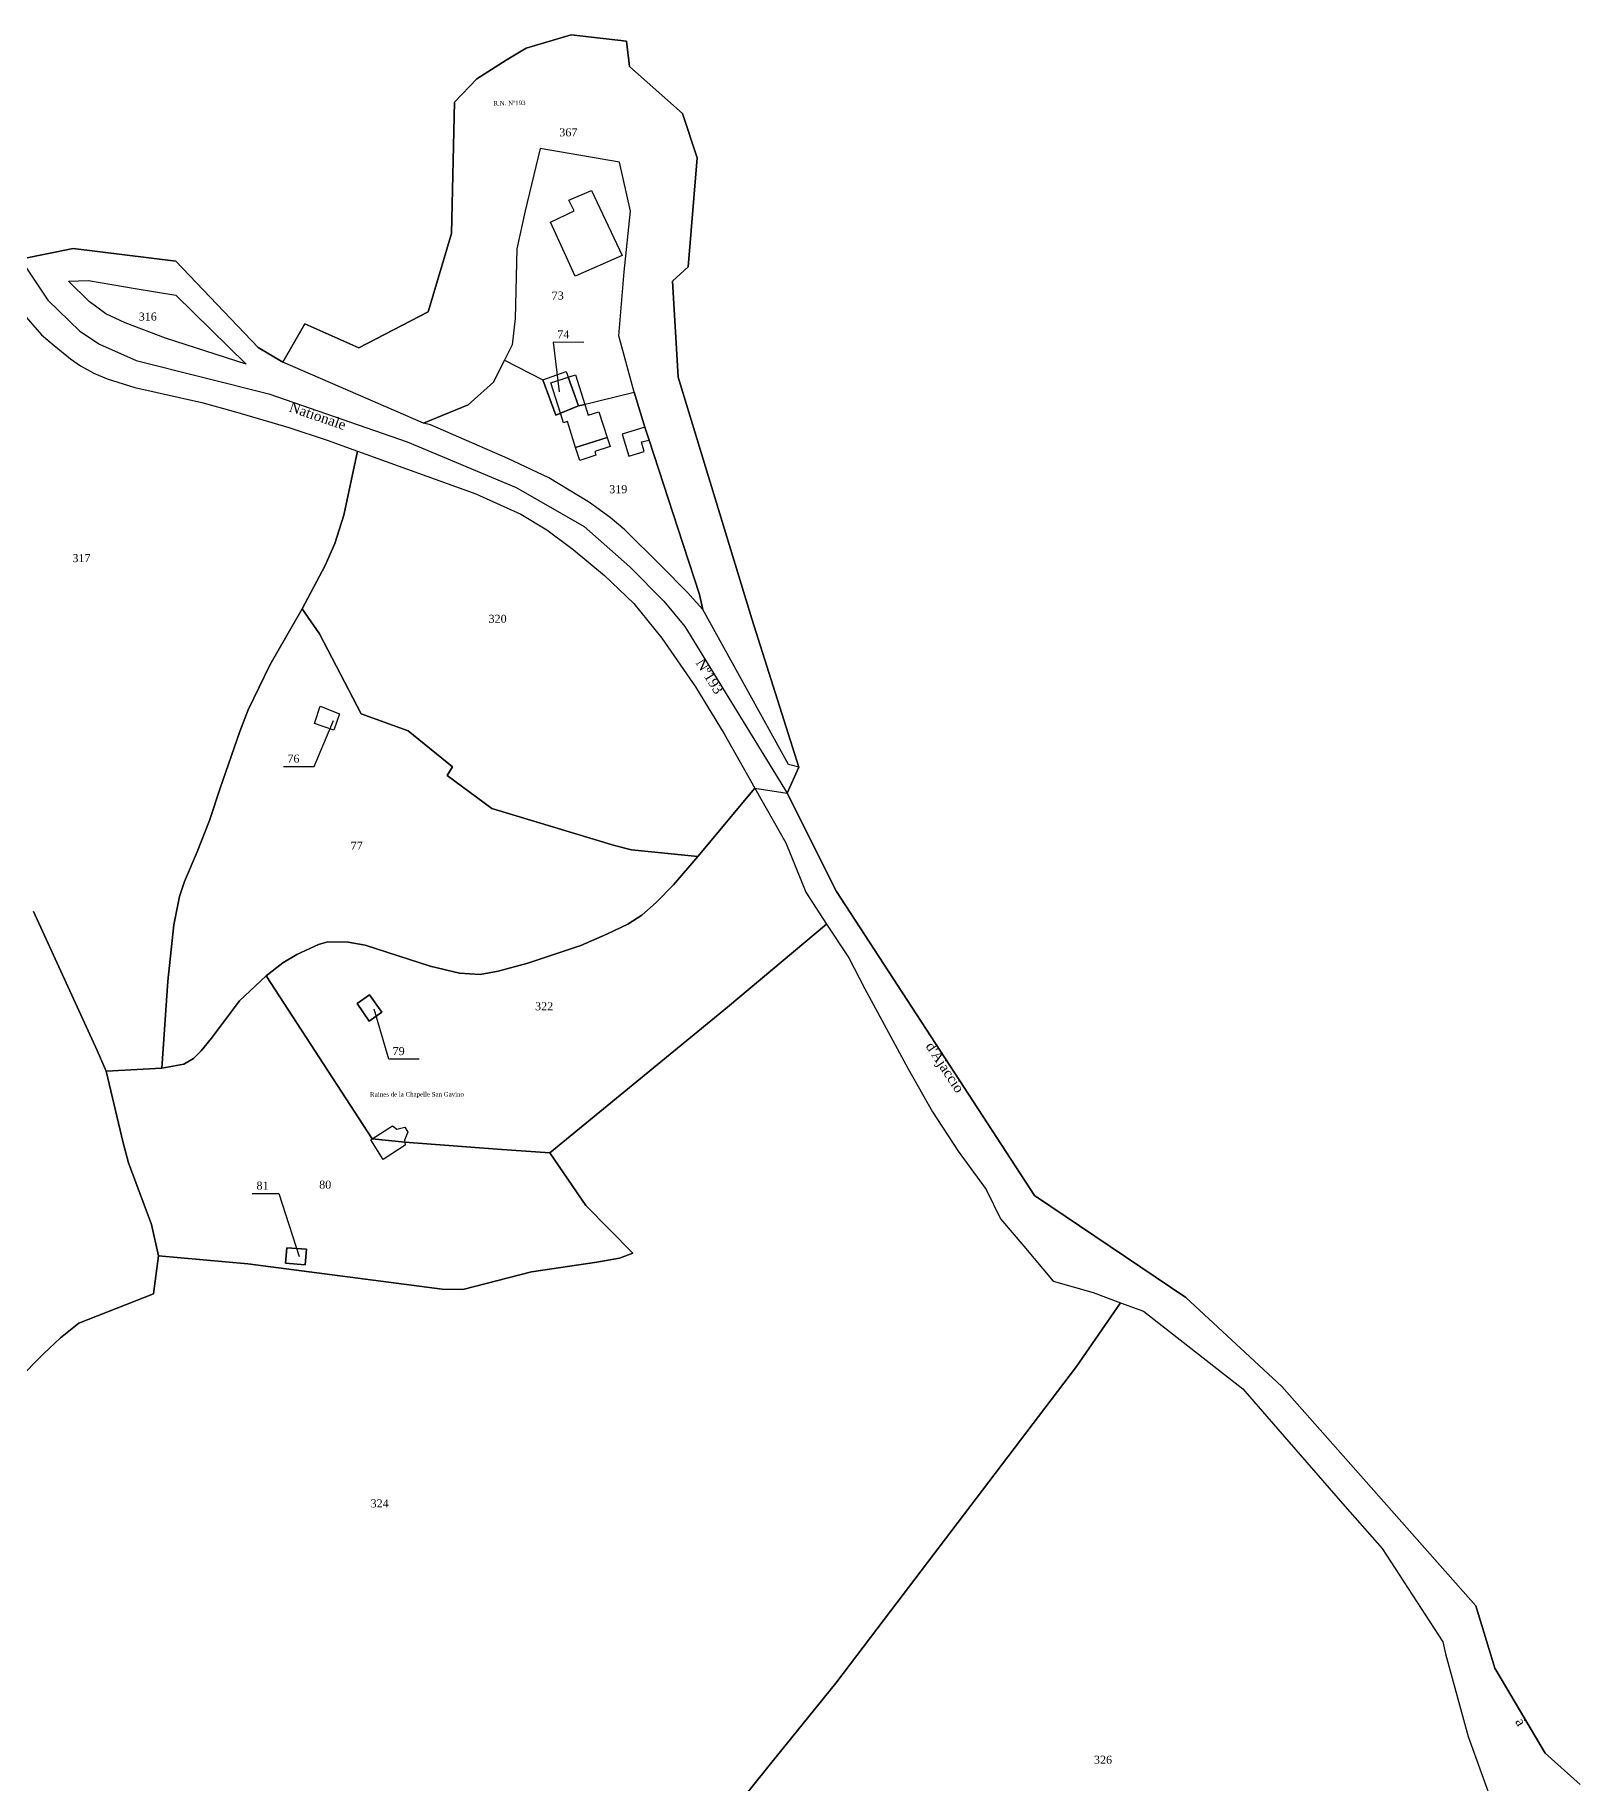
# Model space of a CAD drawing. Extents: x 1205702 to 1209344, y 6150197 to 6152796.
# Drawn here: x 1208812.8 to 1209199.1, y 6150740.1 to 6151177 of the extents above; entities that cross this region are included whole.
import ezdxf

# ---------------------------------------------------------------- set-up
doc = ezdxf.new("R2010")
doc.units = 0
doc.linetypes.add('CONTINU', pattern=[0])
for name, color, linetype in [('1LIEUDIT', 7, 'CONTINU'), ('1PARCELLE', 7, 'CONTINU'), ('1SECTION', 7, 'CONTINU'), ('1SUBDSECT', 7, 'CONTINU'), ('1TRONROU', 7, 'CONTINU'), ('1TROUPARCELLE', 7, 'CONTINU'), ('1ZONCOMM', 7, 'CONTINU'), ('3BATIDUR', 7, 'CONTINU'), ('3BATILEGER', 7, 'CONTINU'), ('3ENSIMMO', 7, 'CONTINU'), ('3FLECHEPAR', 7, 'CONTINU'), ('3LIMNONPARC', 7, 'CONTINU'), ('3PARCELLETEX', 7, 'CONTINU'), ('3ZONCOMMTEX', 7, 'CONTINU')]:
    doc.layers.add(name, color=color, linetype=linetype)
doc.styles.get("Standard").update_dxf_attribs({"font": 'Times New Roman'})

msp = doc.modelspace()

# ---------------------------------------------------------------- linework, layer by layer
at = {"layer": '1LIEUDIT'}
for points in [[(1208801.86, 6150834.18), (1208814.97, 6150847.38), (1208819.23, 6150851.39), (1208823.85, 6150855.01), (1208842.5, 6150862.39), (1208843.74, 6150871.84), (1208842, 6150879.66), (1208836.26, 6150895.12), (1208834.86, 6150900.08), (1208830.68, 6150918.01), (1208844.56, 6150918.75), (1208850.06, 6150919.73), (1208852.48, 6150921.17), (1208854.36, 6150923.06), (1208856.97, 6150926.29), (1208863.97, 6150935.64), (1208870.64, 6150941.85), (1208874.85, 6150945.09), (1208878.33, 6150947.17), (1208883.75, 6150949.71), (1208886.04, 6150950.31), (1208891.13, 6150950.3), (1208895.43, 6150949.52), (1208911.61, 6150944.26), (1208918.95, 6150942.55), (1208924.16, 6150942.17), (1208928.65, 6150942.98), (1208936.09, 6150945.04), (1208949.31, 6150949.46), (1208955.93, 6150952.31), (1208961.06, 6150954.72), (1208964.56, 6150957.03), (1208968.11, 6150960.21), (1208972.47, 6150964.57), (1208978.57, 6150971.66), (1208992.77, 6150988.76), (1209000.92, 6150987.51), (1209003.8, 6150994), (1208992.07, 6151031.09), (1208973.62, 6151091.5), (1208972.26, 6151115.48), (1208976.13, 6151119.04), (1208978.36, 6151146.3), (1208974.68, 6151157.43), (1208961.48, 6151169.14), (1208960.69, 6151175.48), (1208946.9, 6151177.02), (1208935.65, 6151173.69), (1208930.63, 6151170.69), (1208923.29, 6151166.04), (1208917.69, 6151160.25), (1208916.99, 6151127.43), (1208911.17, 6151107.79), (1208893.77, 6151098.78), (1208880.27, 6151104.78), (1208874.83, 6151095.22), (1208868.64, 6151098.87), (1208848.03, 6151120.44), (1208822.38, 6151123.61), (1208809.24, 6151121)], [(1208801.86, 6150834.18), (1208814.97, 6150847.38), (1208819.23, 6150851.39), (1208823.85, 6150855.01), (1208842.5, 6150862.39), (1208843.74, 6150871.84), (1208842, 6150879.66), (1208836.26, 6150895.12), (1208834.86, 6150900.08), (1208830.68, 6150918.01), (1208844.56, 6150918.75), (1208850.06, 6150919.73), (1208852.48, 6150921.17), (1208854.36, 6150923.06), (1208856.97, 6150926.29), (1208863.97, 6150935.64), (1208870.64, 6150941.85), (1208874.85, 6150945.09), (1208878.33, 6150947.17), (1208883.75, 6150949.71), (1208886.04, 6150950.31), (1208891.13, 6150950.3), (1208895.43, 6150949.52), (1208911.61, 6150944.26), (1208918.95, 6150942.55), (1208924.16, 6150942.17), (1208928.65, 6150942.98), (1208936.09, 6150945.04), (1208949.31, 6150949.46), (1208955.93, 6150952.31), (1208961.06, 6150954.72), (1208964.56, 6150957.03), (1208968.11, 6150960.21), (1208972.47, 6150964.57), (1208978.57, 6150971.66), (1208992.77, 6150988.76), (1209000.92, 6150987.51), (1209013.22, 6150962.95), (1209062.68, 6150886.93), (1209100.52, 6150861.46), (1209124.57, 6150839.24), (1209173.01, 6150784.4), (1209177.81, 6150768.79), (1209190.37, 6150747.53), (1209199.09, 6150739.72)]]:
    msp.add_lwpolyline(points, dxfattribs=at)
at = {"layer": '1PARCELLE'}
for points in [[(1208909.94, 6151080), (1208874.83, 6151095.22), (1208880.27, 6151104.78), (1208893.77, 6151098.78), (1208911.17, 6151107.79), (1208916.99, 6151127.43), (1208917.69, 6151160.25), (1208923.29, 6151166.04), (1208930.63, 6151170.69), (1208935.65, 6151173.69), (1208946.9, 6151177.02), (1208960.69, 6151175.48), (1208961.48, 6151169.14), (1208974.68, 6151157.43), (1208978.36, 6151146.3), (1208976.13, 6151119.04), (1208972.26, 6151115.48), (1208973.62, 6151091.5), (1208992.07, 6151031.09), (1209003.8, 6150994), (1209001.25, 6150994.66), (1208979.84, 6151033.43), (1208978.94, 6151037.15), (1208973.59, 6151053.76), (1208966.37, 6151075.76), (1208965.33, 6151078.99), (1208962.6, 6151087.7), (1208958.79, 6151101.84), (1208960.17, 6151117.81), (1208961.71, 6151133), (1208958.98, 6151145.19), (1208939.17, 6151148.62), (1208935.39, 6151133.03), (1208933.3, 6151123.57), (1208932.86, 6151106.14), (1208932.12, 6151099.59), (1208930.26, 6151095.7), (1208927.51, 6151090.2), (1208921.11, 6151084.59), (1208909.94, 6151080)], [(1208962.6, 6151087.7), (1208958.79, 6151101.84), (1208960.17, 6151117.81), (1208961.71, 6151133), (1208958.98, 6151145.19), (1208939.17, 6151148.62), (1208935.39, 6151133.03), (1208933.3, 6151123.57), (1208932.86, 6151106.14), (1208932.12, 6151099.59), (1208930.26, 6151095.7), (1208939.83, 6151090.85), (1208945.62, 6151092.9), (1208948.76, 6151084.29), (1208962.6, 6151087.7)], [(1208826.43, 6151110.39), (1208821.21, 6151115.49), (1208826.19, 6151115.63), (1208837.86, 6151113.65), (1208848.04, 6151111.99), (1208865.63, 6151094.73), (1208845.45, 6151101.27), (1208835.36, 6151105.07), (1208830.59, 6151107.32), (1208826.43, 6151110.39)], [(1208909.94, 6151080), (1208921.11, 6151084.59), (1208927.51, 6151090.2), (1208930.26, 6151095.7), (1208939.83, 6151090.85), (1208943.08, 6151081.97), (1208948.76, 6151084.29), (1208962.6, 6151087.7), (1208965.33, 6151078.99), (1208966.37, 6151075.76), (1208973.59, 6151053.76), (1208978.94, 6151037.15), (1208979.84, 6151033.43), (1208975.88, 6151037.75), (1208969.38, 6151044.32), (1208960.28, 6151053.3), (1208956.66, 6151056.43), (1208951.5, 6151060.18), (1208941.27, 6151066.32), (1208931.08, 6151071.18), (1208911.69, 6151079.53), (1208909.94, 6151080)], [(1208948.76, 6151084.29), (1208943.08, 6151081.97), (1208939.83, 6151090.85), (1208945.62, 6151092.9), (1208948.76, 6151084.29)], [(1208879.63, 6151033.61), (1208885.36, 6151044.43), (1208887.78, 6151049.94), (1208890.06, 6151057.02), (1208893.51, 6151073.01), (1208923.07, 6151062.35), (1208934.27, 6151057.24), (1208940.8, 6151053.29), (1208947.35, 6151048.39), (1208955.23, 6151041.92), (1208962.53, 6151034.89), (1208969.55, 6151026.28), (1208978.01, 6151014.12), (1208985.15, 6151002.37), (1208992.77, 6150988.76), (1208978.57, 6150971.66), (1208961.95, 6150973.36), (1208957.69, 6150974.44), (1208927.04, 6150983.69), (1208915.89, 6150991.91), (1208917.21, 6150994.09), (1208906.11, 6151003.08), (1208894.4, 6151007.37), (1208883.97, 6151027.29), (1208879.63, 6151033.61)], [(1208846.05, 6150940.52), (1208847.52, 6150954.57), (1208848.95, 6150961.65), (1208850.19, 6150965.41), (1208853.42, 6150972.81), (1208856.46, 6150980.64), (1208859.13, 6150988.73), (1208864.02, 6151002.9), (1208866.11, 6151008.31), (1208871.66, 6151019.65), (1208879.63, 6151033.61), (1208883.97, 6151027.29), (1208894.4, 6151007.37), (1208906.11, 6151003.08), (1208917.21, 6150994.09), (1208915.89, 6150991.91), (1208927.04, 6150983.69), (1208957.69, 6150974.44), (1208961.95, 6150973.36), (1208978.57, 6150971.66), (1208972.47, 6150964.57), (1208968.11, 6150960.21), (1208964.56, 6150957.03), (1208961.06, 6150954.72), (1208955.93, 6150952.31), (1208949.31, 6150949.46), (1208936.09, 6150945.04), (1208928.65, 6150942.98), (1208924.16, 6150942.17), (1208918.95, 6150942.55), (1208911.61, 6150944.26), (1208895.43, 6150949.52), (1208891.13, 6150950.3), (1208886.04, 6150950.31), (1208883.75, 6150949.71), (1208878.33, 6150947.17), (1208874.85, 6150945.09), (1208870.64, 6150941.85), (1208863.97, 6150935.64), (1208856.97, 6150926.29), (1208854.36, 6150923.06), (1208852.48, 6150921.17), (1208850.06, 6150919.73), (1208844.56, 6150918.75), (1208846.05, 6150940.52)], [(1208887.57, 6151003.23), (1208882.69, 6151004.92), (1208884.13, 6151009.24), (1208888.99, 6151007.36), (1208887.57, 6151003.23)], [(1208928.39, 6150898.51), (1208905.31, 6150900.28), (1208897.13, 6150901.1), (1208870.64, 6150941.85), (1208874.85, 6150945.09), (1208878.33, 6150947.17), (1208883.75, 6150949.71), (1208886.04, 6150950.31), (1208891.13, 6150950.3), (1208895.43, 6150949.52), (1208911.61, 6150944.26), (1208918.95, 6150942.55), (1208924.16, 6150942.17), (1208928.65, 6150942.98), (1208936.09, 6150945.04), (1208949.31, 6150949.46), (1208955.93, 6150952.31), (1208961.06, 6150954.72), (1208964.56, 6150957.03), (1208968.11, 6150960.21), (1208972.47, 6150964.57), (1208978.57, 6150971.66), (1208992.77, 6150988.76), (1209000.57, 6150975.11), (1209005.51, 6150962.75), (1209010.71, 6150954.76), (1208985.98, 6150934.05), (1208941.58, 6150897.57), (1208928.39, 6150898.51)], [(1208914.61, 6150863.55), (1208866.05, 6150869.85), (1208843.74, 6150871.84), (1208842, 6150879.66), (1208836.26, 6150895.12), (1208834.86, 6150900.08), (1208830.68, 6150918.01), (1208844.56, 6150918.75), (1208850.06, 6150919.73), (1208852.48, 6150921.17), (1208854.36, 6150923.06), (1208856.97, 6150926.29), (1208863.97, 6150935.64), (1208870.64, 6150941.85), (1208897.13, 6150901.1), (1208905.31, 6150900.28), (1208928.39, 6150898.51), (1208941.58, 6150897.57), (1208950.57, 6150884.46), (1208962.27, 6150872.56), (1208958.98, 6150871.24), (1208953.3, 6150870.24), (1208936.96, 6150867.89), (1208919.77, 6150863.43), (1208914.61, 6150863.55)], [(1208893.42, 6150934.93), (1208896.4, 6150930.52), (1208899.55, 6150932.74), (1208896.49, 6150937.13), (1208893.42, 6150934.93)], [(1208875.85, 6150873.84), (1208875.51, 6150870), (1208880.41, 6150869.59), (1208880.72, 6150873.51), (1208875.85, 6150873.84)]]:
    msp.add_lwpolyline(points, close=True, dxfattribs=at)
for points in [[(1208809.58, 6151107.7), (1208814.44, 6151102.1), (1208817.62, 6151099.37), (1208821.74, 6151096.05), (1208824.26, 6151094.3), (1208827.58, 6151092.47), (1208830.88, 6151091.07), (1208837.83, 6151088.9), (1208854.55, 6151085.14), (1208862.97, 6151082.78), (1208876.35, 6151078.89), (1208885.89, 6151075.74), (1208893.51, 6151073.01), (1208890.06, 6151057.02), (1208887.78, 6151049.94), (1208885.36, 6151044.43), (1208879.63, 6151033.61), (1208871.66, 6151019.65), (1208866.11, 6151008.31), (1208864.02, 6151002.9), (1208859.13, 6150988.73), (1208856.46, 6150980.64), (1208853.42, 6150972.81), (1208850.19, 6150965.41), (1208848.95, 6150961.65), (1208847.52, 6150954.57), (1208846.05, 6150940.52), (1208844.56, 6150918.75), (1208830.68, 6150918.01), (1208828.43, 6150923.2), (1208828.43, 6150923.2), (1208812.47, 6150957.89)], [(1208812.47, 6150957.89), (1208828.43, 6150923.2), (1208830.68, 6150918.01), (1208834.86, 6150900.08), (1208836.26, 6150895.12), (1208842, 6150879.66), (1208843.74, 6150871.84), (1208842.5, 6150862.39), (1208823.85, 6150855.01), (1208819.23, 6150851.39), (1208814.97, 6150847.38), (1208801.86, 6150834.18)], [(1208801.86, 6150834.18), (1208814.97, 6150847.38), (1208819.23, 6150851.39), (1208823.85, 6150855.01), (1208842.5, 6150862.39), (1208843.74, 6150871.84), (1208866.05, 6150869.85), (1208914.61, 6150863.55), (1208919.77, 6150863.43), (1208936.96, 6150867.89), (1208953.3, 6150870.24), (1208958.98, 6150871.24), (1208962.27, 6150872.56), (1208950.57, 6150884.46), (1208941.58, 6150897.57), (1208985.98, 6150934.05), (1209010.71, 6150954.76), (1209016.27, 6150946.37), (1209020.2, 6150938.75), (1209031.13, 6150918.59), (1209037.21, 6150907.89), (1209043.66, 6150898.05), (1209050.63, 6150888.45), (1209054.2, 6150881.12), (1209060.08, 6150874.26), (1209067.36, 6150865.49), (1209077.38, 6150862.72), (1209084.24, 6150860.12), (1209073.25, 6150844.23), (1209052.92, 6150817.46), (1209025.13, 6150780.96), (1209013.01, 6150765.04), (1208996.72, 6150744.89), (1208978.39, 6150722.06)], [(1208978.39, 6150722.06), (1208996.72, 6150744.89), (1209013.01, 6150765.04), (1209025.13, 6150780.96), (1209052.92, 6150817.46), (1209073.25, 6150844.23), (1209084.24, 6150860.12), (1209089.93, 6150858.05), (1209114.8, 6150838.63), (1209123.55, 6150828.55), (1209140.3, 6150809.32), (1209149.61, 6150798.69), (1209164.83, 6150775.4), (1209165.45, 6150772.4), (1209171.1, 6150751.68), (1209176.58, 6150736.72)]]:
    msp.add_lwpolyline(points, dxfattribs=at)
at = {"layer": '1SECTION'}
msp.add_lwpolyline([(1208809.24, 6151121), (1208822.38, 6151123.61), (1208848.03, 6151120.44), (1208868.64, 6151098.87), (1208874.83, 6151095.22), (1208880.27, 6151104.78), (1208893.77, 6151098.78), (1208911.17, 6151107.79), (1208916.99, 6151127.43), (1208917.69, 6151160.25), (1208923.29, 6151166.04), (1208930.63, 6151170.69), (1208935.65, 6151173.69), (1208946.9, 6151177.02), (1208960.69, 6151175.48), (1208961.48, 6151169.14), (1208974.68, 6151157.43), (1208978.36, 6151146.3), (1208976.13, 6151119.04), (1208972.26, 6151115.48), (1208973.62, 6151091.5), (1208992.07, 6151031.09), (1209003.8, 6150994), (1209000.92, 6150987.51), (1209013.22, 6150962.95), (1209062.68, 6150886.93), (1209100.52, 6150861.46), (1209124.57, 6150839.24), (1209173.01, 6150784.4), (1209177.81, 6150768.79), (1209190.37, 6150747.53), (1209199.09, 6150739.72)], dxfattribs=at)
at = {"layer": '1SUBDSECT'}
msp.add_lwpolyline([(1209199.09, 6150739.72), (1209190.37, 6150747.53), (1209177.81, 6150768.79), (1209173.01, 6150784.4), (1209124.57, 6150839.24), (1209100.52, 6150861.46), (1209062.68, 6150886.93), (1209013.22, 6150962.95), (1209000.92, 6150987.51), (1209003.8, 6150994), (1208992.07, 6151031.09), (1208973.62, 6151091.5), (1208972.26, 6151115.48), (1208976.13, 6151119.04), (1208978.36, 6151146.3), (1208974.68, 6151157.43), (1208961.48, 6151169.14), (1208960.69, 6151175.48), (1208946.9, 6151177.02), (1208935.65, 6151173.69), (1208930.63, 6151170.69), (1208923.29, 6151166.04), (1208917.69, 6151160.25), (1208916.99, 6151127.43), (1208911.17, 6151107.79), (1208893.77, 6151098.78), (1208880.27, 6151104.78), (1208874.83, 6151095.22), (1208868.64, 6151098.87), (1208848.03, 6151120.44), (1208822.38, 6151123.61), (1208809.24, 6151121)], dxfattribs=at)
at = {"layer": '1TRONROU'}
msp.add_lwpolyline([(1208979.84, 6151033.43), (1208978.94, 6151037.15), (1208973.59, 6151053.76), (1208966.37, 6151075.76), (1208965.33, 6151078.99), (1208962.6, 6151087.7), (1208958.79, 6151101.84), (1208960.17, 6151117.81), (1208961.71, 6151133), (1208958.98, 6151145.19), (1208939.17, 6151148.62), (1208935.39, 6151133.03), (1208933.3, 6151123.57), (1208932.86, 6151106.14), (1208932.12, 6151099.59), (1208930.26, 6151095.7), (1208927.51, 6151090.2), (1208921.11, 6151084.59), (1208909.94, 6151080), (1208874.83, 6151095.22), (1208880.27, 6151104.78), (1208893.77, 6151098.78), (1208911.17, 6151107.79), (1208916.99, 6151127.43), (1208917.69, 6151160.25), (1208923.29, 6151166.04), (1208930.63, 6151170.69), (1208935.65, 6151173.69), (1208946.9, 6151177.02), (1208960.69, 6151175.48), (1208961.48, 6151169.14), (1208974.68, 6151157.43), (1208978.36, 6151146.3), (1208976.13, 6151119.04), (1208972.26, 6151115.48), (1208973.62, 6151091.5), (1208992.07, 6151031.09), (1209003.8, 6150994), (1209001.25, 6150994.66), (1208979.84, 6151033.43)], close=True, dxfattribs=at)
at = {"layer": '1TROUPARCELLE'}
for points in [[(1208882.69, 6151004.92), (1208884.13, 6151009.24), (1208888.99, 6151007.36), (1208887.57, 6151003.23), (1208882.69, 6151004.92)], [(1208893.42, 6150934.93), (1208896.49, 6150937.13), (1208899.55, 6150932.74), (1208896.4, 6150930.52), (1208893.42, 6150934.93)], [(1208875.51, 6150870), (1208875.85, 6150873.84), (1208880.72, 6150873.51), (1208880.41, 6150869.59), (1208875.51, 6150870)]]:
    msp.add_lwpolyline(points, close=True, dxfattribs=at)
at = {"layer": '1ZONCOMM'}
msp.add_lwpolyline([(1208809.24, 6151121), (1208816.07, 6151110.72), (1208824.09, 6151102.99), (1208828.99, 6151099.73), (1208838.17, 6151095.61), (1208871.29, 6151087.35), (1208905.91, 6151075.3), (1208933.15, 6151063.89), (1208950.12, 6151054.15), (1208961.57, 6151044.08), (1208970.08, 6151035.53), (1208975.29, 6151029.15), (1209000.92, 6150987.51), (1209013.22, 6150962.95), (1209062.68, 6150886.93), (1209100.52, 6150861.46), (1209124.57, 6150839.24), (1209173.01, 6150784.4), (1209177.81, 6150768.79), (1209190.37, 6150747.53), (1209199.09, 6150739.72)], dxfattribs=at)
msp.add_lwpolyline([(1208809.24, 6151121), (1208816.07, 6151110.72), (1208824.09, 6151102.99), (1208828.99, 6151099.73), (1208838.17, 6151095.61), (1208871.29, 6151087.35), (1208905.91, 6151075.3), (1208933.15, 6151063.89), (1208950.12, 6151054.15), (1208961.57, 6151044.08), (1208970.08, 6151035.53), (1208975.29, 6151029.15), (1209000.92, 6150987.51), (1209013.22, 6150962.95), (1209062.68, 6150886.93), (1209100.52, 6150861.46), (1209124.57, 6150839.24), (1209173.01, 6150784.4), (1209177.81, 6150768.79), (1209190.37, 6150747.53), (1209199.09, 6150739.72)], dxfattribs=at)
at = {"layer": '3BATIDUR'}
for points in [[(1208947.87, 6151116.72), (1208941.69, 6151130.23), (1208947.61, 6151133.08), (1208946.32, 6151135.69), (1208951.97, 6151138.11), (1208959.65, 6151121.92), (1208947.87, 6151116.72)], [(1208941.83, 6151090.11), (1208946.14, 6151091.47), (1208948.76, 6151084.29), (1208944.24, 6151082.45), (1208941.83, 6151090.11)], [(1208946.14, 6151091.47), (1208947.97, 6151092.05), (1208950.3, 6151084.67), (1208948.76, 6151084.29), (1208946.14, 6151091.47)], [(1208944.99, 6151080.08), (1208944.24, 6151082.45), (1208948.76, 6151084.29), (1208950.3, 6151084.67), (1208951.14, 6151082.02), (1208953.84, 6151082.86), (1208955.87, 6151076.41), (1208948.01, 6151073.94), (1208945.98, 6151080.39), (1208944.99, 6151080.08)], [(1208966.37, 6151075.76), (1208965.33, 6151078.99), (1208959.6, 6151077.23), (1208961.29, 6151071.73), (1208965.11, 6151072.9), (1208964.45, 6151075.33), (1208966.37, 6151075.76)], [(1208882.69, 6151004.92), (1208884.13, 6151009.24), (1208888.99, 6151007.36), (1208887.57, 6151003.23), (1208882.69, 6151004.92)], [(1208896.4, 6150930.52), (1208893.42, 6150934.93), (1208896.49, 6150937.13), (1208899.55, 6150932.74), (1208896.4, 6150930.52)], [(1208875.51, 6150870), (1208875.85, 6150873.84), (1208880.72, 6150873.51), (1208880.41, 6150869.59), (1208875.51, 6150870)]]:
    msp.add_lwpolyline(points, close=True, dxfattribs=at)
at = {"layer": '3BATILEGER'}
msp.add_lwpolyline([(1208949.03, 6151070.69), (1208948.01, 6151073.94), (1208955.87, 6151076.41), (1208956.6, 6151074.12), (1208952.77, 6151072.92), (1208953.07, 6151071.96), (1208949.03, 6151070.69)], close=True, dxfattribs=at)
at = {"layer": '3FLECHEPAR'}
for points in [[(1208950.08, 6151100.19), (1208942.43, 6151100.21), (1208943.9, 6151087.82)], [(1208874.96, 6150994.15), (1208882.61, 6150994.13), (1208887.49, 6151005.65)], [(1208908.91, 6150921.01), (1208901.27, 6150921.03), (1208897.66, 6150933.5)], [(1208867.16, 6150887.41), (1208873.82, 6150887.4), (1208878.91, 6150871.67)]]:
    msp.add_lwpolyline(points, dxfattribs=at)
at = {"layer": '3LIMNONPARC'}
msp.add_lwpolyline([(1208897.13, 6150901.1), (1208902.26, 6150904.34), (1208903.34, 6150903.52), (1208905.3, 6150904.05), (1208906.08, 6150902.74), (1208905.24, 6150900.8), (1208905.31, 6150900.28), (1208905.4, 6150899.56), (1208899.93, 6150895.94), (1208896.77, 6150900.88), (1208897.13, 6150901.1)], close=True, dxfattribs=at)

# ---------------------------------------------------------------- texts
at = {"layer": '3ENSIMMO'}
msp.add_text('R.N. Nº193', height=1.125, rotation=1.2, dxfattribs=at).set_placement((1208927.46, 6151159.35))
msp.add_text('Ruines de la Chapelle San Gavino', height=1.125, dxfattribs=at).set_placement((1208896.56, 6150911.68))
at = {"layer": '3PARCELLETEX'}
for s, p in [('367', (1208943.92, 6151151.69)), ('73', (1208942.02, 6151110.89)), ('316', (1208838.79, 6151105.64)), ('74', (1208943.42, 6151101.21)), ('319', (1208956.4, 6151062.48)), ('317', (1208822.2, 6151045.26)), ('320', (1208926.23, 6151030.09)), ('76', (1208875.95, 6150995.15)), ('77', (1208891.77, 6150973.38)), ('322', (1208937.86, 6150933.24)), ('79', (1208902.25, 6150922.03)), ('81', (1208868.22, 6150888.41)), ('80', (1208883.9, 6150888.66)), ('324', (1208896.75, 6150808.98)), ('326', (1209077.58, 6150744.91))]:
    msp.add_text(s, height=2, dxfattribs=at).set_placement(p)
at = {"layer": '3ZONCOMMTEX'}
for s, rotation, p in [('Nationale', 341.1, (1208876.17, 6151083)), ('Nationale', 341.1, (1208876.17, 6151083)), ('Nº193', 301.9, (1208977.92, 6151020.1)), ('Nº193', 301.9, (1208977.92, 6151020.1)), ("d'Ajaccio", 303.2, (1209035.39, 6150924.28)), ("d'Ajaccio", 303.2, (1209035.39, 6150924.28)), ('à ', 300.9, (1209182.78, 6150755.46)), ('à ', 300.9, (1209182.78, 6150755.46))]:
    msp.add_text(s, height=2.5, rotation=rotation, dxfattribs=at).set_placement(p)

doc.saveas('drawing.dxf')
